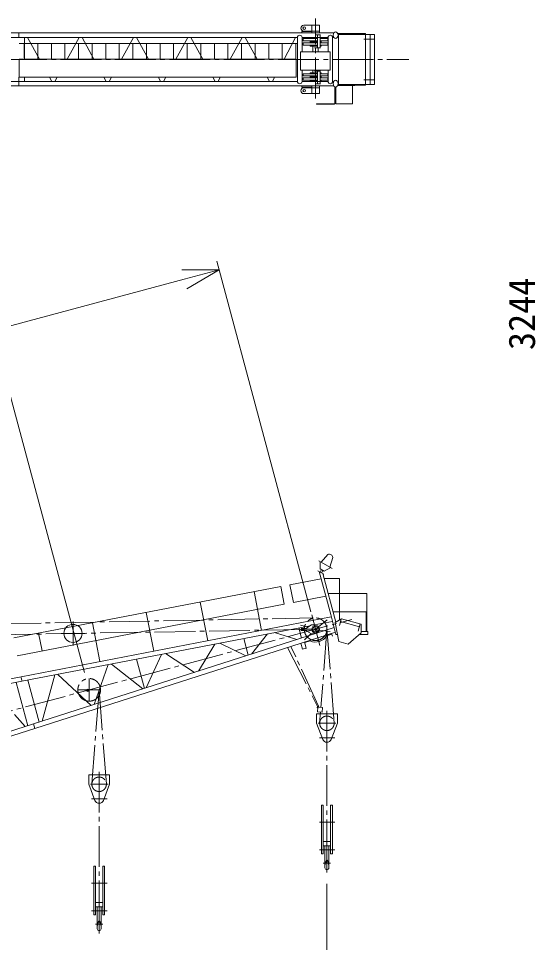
# Model space of a CAD drawing. Units: millimetres, scale not verified. Extents: x -35305 to 35349, y -48327 to 51747.
# Drawn here: x 8661 to 20065, y 18844 to 39241 of the extents above; entities that cross this region are included whole.
import ezdxf
from ezdxf.enums import TextEntityAlignment as Align

# ---------------------------------------------------------------- set-up
doc = ezdxf.new("R2010")
doc.units = ezdxf.units.MM
doc.header["$LTSCALE"] = 100
doc.header["$PDMODE"] = 32
doc.header["$PDSIZE"] = 50
doc.linetypes.add('CHAIN2', pattern=[12, 9, -1, 1, -1])
for name, color, linetype, lineweight in [('0-1_10 常用実線', 3, 'Continuous', 18), ('0-3_12 常用一点鎖線', 3, 'CHAIN2', 18), ('0-4_05 寸法', 7, 'Continuous', 18)]:
    doc.layers.add(name, color=color, linetype=linetype, lineweight=lineweight)
doc.styles.add('ＭＳ ゴシック', font='')
doc.styles.get('ＭＳ ゴシック').set_extended_font_data('MS Gothic')

msp = doc.modelspace()

# ---------------------------------------------------------------- linework, layer by layer
at = {"layer": '0-1_10 常用実線'}
for p, q in [((14953.8, 39092.3), (15298.8, 39092.3)), ((14953.8, 38962.3), (15298.8, 38962.3)), ((15128.8, 39092.3), (15128.8, 38962.3)), ((15128.8, 38961.3), (15128.8, 38923.1)), ((15298.8, 39092.3), (15298.8, 38962.3)), ((15298.8, 38961.3), (15298.8, 38923.1)), ((-12104, 38821.5), (14813, 38821.5)), ((-12102.3, 38923.1), (15616.8, 38923.1)), ((8666.8, 38923.1), (8666.8, 38822.5)), ((8793.8, 38821.5), (8793.8, 38343.8)), ((9125.2, 38343.8), (8861.8, 38821.5)), ((9732.3, 38343.8), (9995.7, 38821.5)), ((10325.2, 38343.8), (10061.8, 38821.5)), ((10932.3, 38343.8), (11195.7, 38821.5)), ((11525.2, 38343.8), (11261.8, 38821.5)), ((12132.3, 38343.8), (12395.7, 38821.5)), ((12725.2, 38343.8), (12461.8, 38821.5)), ((13332.3, 38343.8), (13595.7, 38821.5)), ((13925.2, 38343.8), (13661.8, 38821.5)), ((14519.7, 38343.8), (14771.9, 38821.5)), ((14813, 38821.5), (14813, 37853.1)), ((14913.8, 38952.3), (14913.8, 38923.1)), ((15128.8, 38952.3), (14913.8, 38952.3)), ((14914.6, 38502.3), (14914.6, 38821.5)), ((14914.6, 38821.5), (15488, 38821.5)), ((14942.3, 38797.8), (14942.3, 38746.8)), ((15253.2, 38797.8), (14942.3, 38797.8)), ((15093.8, 38817.3), (15090.6, 38797.8)), ((15093.8, 38817.3), (15253.2, 38817.3)), ((15156.6, 38821.5), (15156.6, 38817.3)), ((15228.7, 38876.8), (15325.9, 38876.8)), ((15253.2, 38590.8), (15253.2, 38876.8)), ((15316.6, 38590.8), (15316.6, 38876.8)), ((15316.6, 38817.3), (15333.8, 38817.3)), ((15485.3, 38797.8), (15316.6, 38797.8)), ((15333.8, 38817.3), (15336.9, 38797.8)), ((15485.3, 38797.8), (15485.3, 38746.8)), ((15488, 38821.5), (15488, 38502.3)), ((15538.8, 38872.3), (15544.8, 38872.3)), ((15589.6, 38821.5), (15589.6, 37853.1)), ((15589.6, 38821.5), (15589.6, 37853.1)), ((15589.6, 38821.5), (15616.8, 38821.5)), ((15702.7, 38907.3), (16312.7, 38907.3)), ((15707.7, 38887.7), (16509.9, 38887.7)), ((15717.9, 38887.7), (15717.9, 37786.9)), ((16509.9, 38787.7), (16278.5, 38787.7)), ((16312.7, 37767.3), (16312.7, 38907.3)), ((16415.4, 37786.9), (16415.4, 38887.7)), ((16509.9, 37786.9), (16509.9, 38887.7)), ((8674, 38687.8), (14800.7, 38687.8)), ((8787.5, 38687.8), (8787.5, 38375)), ((9087.1, 38687.8), (9087.1, 38343.8)), ((9386.7, 38687.8), (9386.7, 38343.8)), ((9686.3, 38687.8), (9686.3, 38343.8)), ((9985.9, 38687.8), (9985.9, 38343.8)), ((10285.5, 38687.8), (10285.5, 38343.8)), ((10585.1, 38687.8), (10585.1, 38343.8)), ((10884.7, 38687.8), (10884.7, 38343.8)), ((11184.3, 38687.8), (11184.3, 38343.8)), ((11483.9, 38687.8), (11483.9, 38343.8)), ((11783.5, 38687.8), (11783.5, 38343.8)), ((12083.1, 38687.8), (12083.1, 38343.8)), ((12382.7, 38687.8), (12382.7, 38343.8)), ((12682.3, 38687.8), (12682.3, 38343.8)), ((12981.9, 38687.8), (12981.9, 38343.8)), ((13281.5, 38687.8), (13281.5, 38343.8)), ((13581.1, 38687.8), (13581.1, 38343.8)), ((13880.7, 38687.8), (13880.7, 38343.8)), ((14180.3, 38687.8), (14180.3, 38343.8)), ((14479.9, 38687.8), (14479.9, 38343.8)), ((14779.5, 38687.8), (14779.5, 38343.8)), ((15253.2, 38746.8), (14942.3, 38746.8)), ((14942.3, 38651.8), (14942.3, 38702.8)), ((15253.2, 38702.8), (14942.3, 38702.8)), ((15253.2, 38651.8), (14942.3, 38651.8)), ((15093.8, 38727.3), (15090.6, 38746.8)), ((15093.8, 38722.3), (15090.6, 38702.8)), ((15093.8, 38632.3), (15090.6, 38651.8)), ((15253.2, 38727.3), (15093.8, 38727.3)), ((15253.2, 38722.3), (15093.8, 38722.3)), ((15253.2, 38632.3), (15093.8, 38632.3)), ((15156.6, 38727.3), (15156.6, 38722.3)), ((15156.6, 38502.3), (15156.6, 38632.3)), ((15190.5, 38590.8), (15325.9, 38590.8)), ((15270.9, 38502.3), (15270.9, 38590.8)), ((15485.3, 38746.8), (15316.6, 38746.8)), ((15333.8, 38727.3), (15316.6, 38727.3)), ((15333.8, 38722.3), (15316.6, 38722.3)), ((15485.3, 38702.8), (15316.6, 38702.8)), ((15485.3, 38651.8), (15316.6, 38651.8)), ((15333.8, 38632.3), (15316.6, 38632.3)), ((15333.8, 38727.3), (15336.9, 38746.8)), ((15333.8, 38722.3), (15336.9, 38702.8)), ((15333.8, 38632.3), (15336.9, 38651.8)), ((15485.3, 38651.8), (15485.3, 38702.8)), ((15538.8, 38502.3), (14883.8, 38502.3)), ((14883.8, 38102.3), (14883.8, 38502.3)), ((15458.8, 38502.3), (15538.8, 38502.3)), ((15538.8, 38502.3), (15538.8, 38102.3)), ((8666.8, 37943.8), (8666.8, 37747.3)), ((8793.8, 37943.8), (8793.8, 37853.1)), ((9395.7, 37853.1), (9345.7, 37943.8)), ((9461.8, 37853.1), (9511.8, 37943.8)), ((10595.7, 37853.1), (10545.7, 37943.8)), ((10661.8, 37853.1), (10711.8, 37943.8)), ((11795.7, 37853.1), (11745.7, 37943.8)), ((11861.8, 37853.1), (11911.8, 37943.8)), ((12995.7, 37853.1), (12945.7, 37943.8)), ((13061.8, 37853.1), (13111.8, 37943.8)), ((14195.7, 37853.1), (14145.7, 37943.8)), ((14260.6, 37853.1), (14308.5, 37943.8)), ((15538.8, 38102.3), (14883.8, 38102.3)), ((14914.6, 37853.1), (14914.6, 38102.3)), ((14942.3, 38022.8), (14942.3, 37971.8)), ((15253.2, 38022.8), (14942.3, 38022.8)), ((15253.2, 37971.8), (14942.3, 37971.8)), ((15093.8, 38042.3), (15090.6, 38022.8)), ((15093.8, 37952.3), (15090.6, 37971.8)), ((15093.8, 37947.3), (15090.6, 37927.8)), ((15253.2, 38042.3), (15093.8, 38042.3)), ((15253.2, 37952.3), (15093.8, 37952.3)), ((15253.2, 37947.3), (15093.8, 37947.3)), ((15156.6, 38042.3), (15156.6, 38102.3)), ((15190.5, 38074.8), (15325.9, 38074.8)), ((15253.2, 38074.8), (15253.2, 37797.8)), ((15316.6, 38074.8), (15316.6, 37797.8)), ((15333.8, 38042.3), (15316.6, 38042.3)), ((15485.3, 38022.8), (15316.6, 38022.8)), ((15485.3, 37971.8), (15316.6, 37971.8)), ((15333.8, 37952.3), (15316.6, 37952.3)), ((15333.8, 37947.3), (15316.6, 37947.3)), ((15333.8, 38042.3), (15336.9, 38022.8)), ((15333.8, 37952.3), (15336.9, 37971.8)), ((15333.8, 37947.3), (15336.9, 37927.8)), ((15458.8, 38102.3), (15538.8, 38102.3)), ((15485.3, 38022.8), (15485.3, 37971.8)), ((15488, 38102.3), (15488, 37853.1)), ((-12104, 37853.1), (14813, 37853.1)), ((-12102.3, 37751.5), (15616.8, 37751.5)), ((14913.8, 37722.3), (14913.8, 37751.5)), ((14914.6, 37853.1), (15488, 37853.1)), ((14942.3, 37876.8), (14942.3, 37927.8)), ((15253.2, 37927.8), (14942.3, 37927.8)), ((15253.2, 37876.8), (14942.3, 37876.8)), ((15093.8, 37857.3), (15090.6, 37876.8)), ((15093.8, 37857.3), (15253.2, 37857.3)), ((15128.8, 37713.3), (15128.8, 37751.5)), ((15228.7, 37797.8), (15325.3, 37797.8)), ((15298.8, 37713.3), (15298.8, 37751.5)), ((15485.3, 37927.8), (15316.6, 37927.8)), ((15485.3, 37876.8), (15316.6, 37876.8)), ((15316.6, 37857.3), (15333.8, 37857.3)), ((15333.8, 37857.3), (15336.9, 37876.8)), ((15485.3, 37876.8), (15485.3, 37927.8)), ((15538.8, 37802.3), (15544.8, 37802.3)), ((15589.6, 37853.1), (15616.8, 37853.1)), ((15699.3, 37759.3), (16076.3, 37759.3)), ((15703, 37767.3), (16312.7, 37767.3)), ((15707.7, 37786.9), (16509.9, 37786.9)), ((16027.7, 37759.3), (16027.7, 37359.3)), ((16076.3, 37767.3), (16076.3, 37759.3)), ((16509.9, 37886.9), (16278.5, 37886.9)), ((15128.8, 37722.3), (14913.8, 37722.3)), ((14953.8, 37712.3), (15298.8, 37712.3)), ((14953.8, 37582.3), (15298.8, 37582.3)), ((15128.8, 37582.3), (15128.8, 37712.3)), ((15298.8, 37582.3), (15298.8, 37712.3)), ((15638.9, 37729), (15638.9, 37359.3)), ((15663.9, 37728.2), (15663.9, 37359.3)), ((15232.1, 37359.3), (15632, 37359.3)), ((15232.1, 37359.3), (15232.1, 37353.3)), ((15232.1, 37353.3), (15632, 37353.3)), ((15632, 37359.3), (15632, 37353.3)), ((15663.9, 37359.3), (16027.7, 37359.3)), ((15334.9, 27243.5), (15483.4, 27408.7)), ((15527.1, 27132.5), (15595.9, 27343.7)), ((15578.2, 27103), (15283.8, 27273)), ((15314.9, 27255.1), (15314.9, 27090.3)), ((15394.6, 26975), (15264.7, 27050)), ((15547.7, 26081.3), (15292.4, 27034)), ((15312.3, 27022.5), (15342.3, 27074.4)), ((15314.9, 27090.3), (15404.4, 27038.6)), ((15347, 27002.5), (15377, 27054.4)), ((15658.8, 25917.9), (15372, 26988)), ((15547.1, 27121), (15404.4, 27038.6)), ((14648, 26741.2), (15334.4, 26873.4)), ((14648, 26741.2), (14723.7, 26348.4)), ((15405.5, 26876.6), (15739.2, 26876.6)), ((15739.2, 25964.3), (15739.2, 26876.6)), ((8554.4, 25567.6), (14446.1, 26702.3)), ((14021.6, 25733.7), (13856.9, 26588.8)), ((14521.8, 26309.5), (14446.1, 26702.3)), ((12833.6, 25504.3), (12668.8, 26360)), ((15440.2, 26486.4), (14723.7, 26348.4)), ((14521.8, 26309.5), (8630, 25174.8)), ((11645.5, 25274.8), (11480.6, 26131.1)), ((16344.6, 26146.6), (15601.8, 26146.6)), ((16331, 25711.6), (16331, 26130.6)), ((8717.6, 24709.5), (15561.2, 26031)), ((15182.3, 25854.3), (15587.5, 25932.6)), ((15277.2, 25815.4), (15466.9, 25965.5)), ((15664.2, 25646.6), (15547.7, 26081.3)), ((15782.5, 25989.4), (15647.8, 25911.6)), ((15727.9, 25486.4), (15647.8, 25911.6)), ((15781.2, 25984.5), (15742.4, 25839.6)), ((15765.7, 25926.6), (16181, 25815.3)), ((15781.2, 25984.5), (15787.3, 25988.1)), ((15782.5, 25989.4), (16217.2, 25872.9)), ((8736.9, 24609.7), (15097.5, 25838)), ((8990.5, 23667.7), (15624.6, 25794.3)), ((10457.5, 25045.4), (10292.4, 25902.3)), ((14903.8, 25563.3), (14843.4, 25788.9)), ((14880.7, 25852.4), (15049.1, 25807.7)), ((14888.6, 25764.2), (15128.6, 25768.4)), ((14889, 25742.2), (14888.6, 25764.2)), ((14889, 25742.2), (15129, 25746.4)), ((14893.4, 25776.3), (15013.4, 25778.4)), ((14894.2, 25730.3), (15014.2, 25732.4)), ((15023.2, 25791.6), (15122.1, 25853.3)), ((15023.2, 25791.6), (15023.6, 25766.6)), ((15024.4, 25719.6), (15024, 25744.6)), ((15024.4, 25719.6), (15125.4, 25661.3)), ((15297.1, 25741.9), (15536, 25707.8)), ((16197.9, 25878.1), (16155.2, 25718.7)), ((16364.2, 25711.6), (16216.5, 25711.6)), ((16364.2, 25711.6), (16364.2, 25646.6)), ((9021.5, 23570.9), (15650.9, 25696.1)), ((9179.9, 25280.7), (9104.3, 25673.5)), ((13627.7, 25554.1), (13726.4, 25185.8)), ((14156, 25656.2), (13797.1, 25208.5)), ((14306.9, 25685.3), (14799.7, 25529.9)), ((14968, 25525.7), (15119.2, 25664.9)), ((14975.9, 25466.4), (15095.7, 25501.7)), ((15572.2, 25648.4), (15457.2, 25614.5)), ((15566.1, 25668.9), (15584.6, 25606.2)), ((15664.2, 25646.6), (15697.7, 25646.6)), ((16182, 25646.6), (16364.2, 25646.6)), ((12634.8, 24835.9), (12989.1, 25430.8)), ((13099.4, 25452.1), (13674, 25169)), ((14923.2, 25318.7), (14887.7, 25451.4)), ((15014.6, 25343.1), (14918, 25317.3)), ((15009.3, 25341.7), (14972.6, 25478.6)), ((15727.9, 25486.4), (15933.8, 25431.2)), ((11438.3, 24452.3), (11265.3, 25097.9)), ((11816.8, 25204.4), (11479.9, 24465.7)), ((11903.9, 25221.3), (12540.7, 24805.7)), ((10641.8, 24977.5), (10328.8, 24096.7)), ((10713.7, 24991.4), (11403.7, 24441.2)), ((6865.5, 24351), (8717.6, 24709.5)), ((8740.4, 24610.4), (8714.1, 24708.8)), ((9465, 24750.3), (9179.7, 23728.3)), ((9526.4, 24762.2), (10264.7, 24076.1)), ((6888.3, 24251.9), (8736.9, 24609.7)), ((8868.6, 23629.9), (8612.9, 24584)), ((9116.8, 23708.1), (8868.4, 24635.1)), ((8811, 23610.2), (8570.3, 23873.8)), ((15233.8, 23893.1), (15693.8, 23893.1)), ((15233.8, 23893.1), (15233.8, 23683.1)), ((15265.7, 24037.4), (15258, 23937.7)), ((15258, 23937.7), (15357.7, 23929.9)), ((15693.8, 23893.1), (15693.8, 23683.1)), ((8990.5, 23667.7), (7199, 23094.5)), ((9019.2, 23570.1), (8992.8, 23668.4)), ((15233.8, 23683.1), (15370.4, 23327.3)), ((15693.8, 23683.1), (15557.1, 23327.3)), ((9021.5, 23570.9), (7227.7, 22997)), ((10209.2, 22546.8), (10669.2, 22546.8)), ((10209.2, 22546.8), (10209.2, 22336.8)), ((10669.2, 22546.8), (10669.2, 22336.8)), ((10209.2, 22336.8), (10345.9, 21980.9)), ((10669.2, 22336.8), (10532.6, 21980.9)), ((15343.8, 20803.1), (15343.8, 21878.1)), ((15383.8, 21878.1), (15343.8, 21878.1)), ((15383.8, 20803.1), (15383.8, 21878.1)), ((15543.8, 20803.1), (15543.8, 21878.1)), ((15583.8, 21878.1), (15543.8, 21878.1)), ((15583.8, 20803.1), (15583.8, 21878.1)), ((15543.8, 21075.4), (15383.8, 21075.4)), ((15383.8, 20976.8), (15543.8, 20976.8)), ((15421.3, 20495.6), (15421.3, 20976.8)), ((15506.3, 20495.6), (15506.3, 20975.5)), ((15343.8, 20803.1), (15383.8, 20803.1)), ((15421.3, 20542.3), (15444.2, 20647.4)), ((15506.3, 20542.3), (15483.3, 20647.4)), ((15543.8, 20803.1), (15583.8, 20803.1)), ((10319.2, 19456.8), (10319.2, 20531.8)), ((10359.2, 20531.8), (10319.2, 20531.8)), ((10359.2, 19456.8), (10359.2, 20531.8)), ((10519.2, 19456.8), (10519.2, 20531.8)), ((10559.2, 20531.8), (10519.2, 20531.8)), ((10559.2, 19456.8), (10559.2, 20531.8)), ((10519.2, 19729.1), (10359.2, 19729.1)), ((10359.2, 19630.4), (10519.2, 19630.4)), ((10396.7, 19149.3), (10396.7, 19630.4)), ((10481.7, 19149.3), (10481.7, 19629.2)), ((10319.2, 19456.8), (10359.2, 19456.8)), ((10519.2, 19456.8), (10559.2, 19456.8)), ((10396.7, 19196), (10419.7, 19301.1)), ((10481.7, 19196), (10458.8, 19301.1))]:
    msp.add_line(p, q, dxfattribs=at)
for points in [[(14784.1, 37943.8), (8674, 37943.8), (8674, 38343.8)], [(14784.1, 37943.8), (14784.1, 38343.8), (8674, 38343.8)], [(16344.6, 25711.6), (16344.6, 26546.6), (15490.3, 26546.6)], [(15122.1, 25853.3), (15192.1, 25854.5), (15192.3, 25841.1)], [(16217.2, 25872.9), (16216.3, 25676.4), (15933.8, 25431.2)], [(15125.4, 25661.3), (15195.4, 25662.5), (15195.2, 25675.9)], [(15265.7, 24037.4), (15365.4, 24029.6), (15357.7, 23929.9)]]:
    msp.add_lwpolyline(points, dxfattribs=at)
for centre, radius in [((14963.8, 39027.3), 27.5), ((14963.8, 37647.3), 27.5), ((9863.4, 25667.6), 200), ((15213.8, 25758.9), 85), ((15213.8, 25758.9), 60)]:
    msp.add_circle(centre, radius, dxfattribs=at)
for centre, radius, start, end in [((14953.8, 39027.3), 65, 90, 270), ((14863.8, 38821.5), 50.8, 0, 180), ((15538.8, 38821.5), 50.8, 0, 180), ((14863.8, 37853.1), 50.8, 180, 360), ((15538.8, 37853.1), 50.8, 180, 360), ((14953.8, 37647.3), 65, 90, 270), ((15511.9, 27328.2), 85.4, 10.44972, 109.55028), ((15213.8, 25758.9), 283, 245.33436, 329.32186), ((15213.8, 25758.9), 247, 249.25545, 326.29272), ((15265.7, 24037.4), 19.3, 355.55829, 265.55829), ((15463.8, 23363.1), 100, 201.00688, 338.99312), ((10439.2, 22016.8), 100, 201.00688, 338.99312), ((15463.8, 20643.1), 20, 12.32302, 167.67698), ((15463.8, 20495.6), 42.5, 180, 0), ((10439.2, 19296.8), 20, 12.32302, 167.67698), ((10439.2, 19149.3), 42.5, 180, 0)]:
    msp.add_arc(centre, radius, start, end, dxfattribs=at)
for centre in [(15655.8, 38872.3), (15655.8, 37802.3)]:
    msp.add_ellipse(centre, major_axis=(0, -75), ratio=0.707107, dxfattribs=at)
for p in [(15213.8, 25758.9), (10189.2, 24412.5)]:
    msp.add_point(p, dxfattribs=at)
at = {"layer": '0-3_12 常用一点鎖線'}
for p, q in [((15213.8, 37477.7), (15213.8, 39241.4)), ((-27611.8, 38337.3), (17270.7, 38337.3)), ((-22935.6, 25296.9), (15209.1, 26008.8)), ((-22477.3, 15659.6), (16010.6, 25972.4)), ((9863.4, 25402.6), (9863.4, 25932.6)), ((15310.7, 25397.3), (15128.2, 26078.1)), ((14963.8, 25754.5), (-9714.2, 25326)), ((9865.7, 25603), (9863.4, 25731.9)), ((15463.3, 25743.1), (15330.4, 24032.4)), ((15463, 25778), (15624.5, 23679.9)), ((9598.4, 25667.6), (10128.4, 25667.6)), ((14597, 25358.2), (15259.7, 24053.1)), ((15276, 24059.6), (14669.5, 25381.4)), ((10219.9, 24170.8), (10219.9, 24670.8)), ((9969.9, 24420.8), (10469.9, 24420.8)), ((10438.8, 24396.8), (10279.7, 22349.2)), ((10438.5, 24431.7), (10600, 22333.6)), ((15322.7, 23932.7), (15303.5, 23686.2)), ((15271.8, 23683.1), (15664.3, 23683.1)), ((15297.5, 23363.1), (15638.6, 23363.1)), ((10247.3, 22336.8), (10639.8, 22336.8)), ((10273, 22016.8), (10614.1, 22016.8)), ((15638.6, 21503.1), (15297.5, 21503.1)), ((15638.6, 20893.1), (15297.5, 20893.1)), ((15545, 20593.1), (15382.8, 20593.1)), ((10614.1, 20156.8), (10273, 20156.8)), ((10614.1, 19546.8), (10273, 19546.8)), ((10520.5, 19246.8), (10358.3, 19246.8))]:
    msp.add_line(p, q, dxfattribs=at)
for points in [[(15463.8, 23961.4), (15463.8, 21075.4), (15463.8, 20390.2)], [(10439.2, 22615.1), (10439.2, 19729.1), (10439.2, 19043.9)]]:
    msp.add_lwpolyline(points, dxfattribs=at)
for centre, radius in [((15213.8, 25758.9), 250), ((10219.9, 24420.8), 250), ((15463.8, 23683.1), 160), ((10439.2, 22336.8), 160)]:
    msp.add_circle(centre, radius, dxfattribs=at)
at = {"layer": '0-4_05 寸法'}
for p, q in [((15110.2, 26145.2), (13036.6, 33884.2)), ((13088.3, 33691), (12315.6, 33484)), ((-23713.4, 23830), (12315.6, 33484)), ((10116.4, 24807.1), (8455.4, 31006.1)), ((15463.8, 20141.5), (15463.8, 3640.7))]:
    msp.add_line(p, q, dxfattribs=at)
msp.add_lwpolyline([(12260.1, 33691), (13088.3, 33691), (12371.1, 33276.9)], dxfattribs=at)

# ---------------------------------------------------------------- texts
at = {"layer": '0-4_05 寸法', "style": 'ＭＳ ゴシック'}
msp.add_text('3244', height=586.5, rotation=90, dxfattribs=at).set_placement((20231.4, 31922.4), align=Align.BOTTOM_LEFT)

doc.saveas('drawing.dxf')
